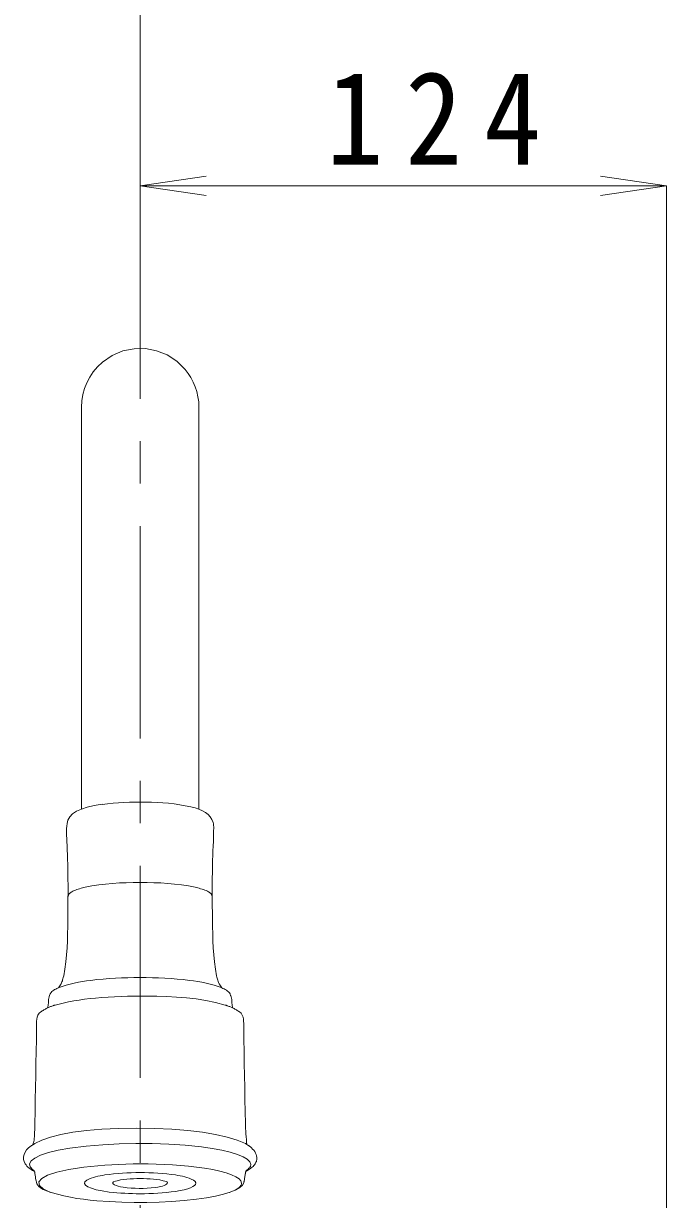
# Model space of a CAD drawing. Units: millimetres, scale not verified. Extents: x -1392 to 1350, y -947 to 991.
# Drawn here: x -656 to -504.5, y 152.6 to 429.7 of the extents above; entities that cross this region are included whole.
import ezdxf

# ---------------------------------------------------------------- set-up
doc = ezdxf.new("R2010")
doc.units = ezdxf.units.MM
doc.header["$LTSCALE"] = 10
doc.linetypes.add('CHAIN1', pattern=[8, 5, -1, 1, -1])
for name, color, linetype, lineweight in [('0-0_0', 7, 'Continuous', 5), ('0-1_レイヤー_1', 7, 'CHAIN1', 5), ('0-3', 7, 'Continuous', 5)]:
    doc.layers.add(name, color=color, linetype=linetype, lineweight=lineweight)
doc.styles.add('ＭＳ ゴシック', font='')
doc.styles.get('ＭＳ ゴシック').set_extended_font_data('MS Gothic')

msp = doc.modelspace()

# ---------------------------------------------------------------- linework, layer by layer
at = {"layer": '0-0_0'}
msp.add_line((-642.4, 339.26), (-642.4, 244.55), dxfattribs=at)
for points in [[(-617.93, 348.15), (-619.94, 350.11), (-622.22, 351.58), (-624.71, 352.57), (-627.32, 353.06), (-629.98, 353.04), (-632.61, 352.51), (-635.12, 351.46), (-637.44, 349.89), (-638.59, 348.81), (-639.59, 347.63), (-640.44, 346.37), (-641.14, 345.04), (-641.69, 343.65), (-642.08, 342.22), (-642.32, 340.75), (-642.4, 339.27)], [(-614.71, 244.55), (-614.71, 339.26), (-614.76, 340.52), (-614.93, 341.74), (-615.2, 342.93), (-615.57, 344.08), (-616.03, 345.18), (-616.58, 346.23), (-617.22, 347.22), (-617.93, 348.15)], [(-645.79, 241.18), (-645.58, 242), (-645.14, 242.75), (-644.46, 243.44), (-643.56, 244.06), (-642.41, 244.6)], [(-642.41, 244.6), (-641.02, 245.06), (-639.39, 245.43), (-637.52, 245.72)], [(-637.52, 245.69), (-636.24, 245.84), (-634.95, 245.96), (-633.66, 246.06), (-632.37, 246.14), (-631.09, 246.2), (-629.79, 246.23), (-628.5, 246.24), (-627.21, 246.23), (-625.87, 246.2), (-624.53, 246.14), (-623.2, 246.05), (-621.87, 245.94), (-620.55, 245.79), (-619.22, 245.61), (-617.91, 245.38), (-616.59, 245.12)], [(-616.59, 245.12), (-615.61, 244.88), (-614.7, 244.58), (-613.88, 244.21), (-613.16, 243.79), (-612.53, 243.29), (-612.02, 242.74), (-611.63, 242.13), (-611.36, 241.46), (-611.33, 241.34), (-611.3, 241.21), (-611.27, 241.08), (-611.25, 240.94), (-611.24, 240.8), (-611.23, 240.65), (-611.22, 240.5), (-611.22, 240.35), (-611.24, 239.23), (-611.27, 238.11), (-611.3, 236.99), (-611.35, 235.88), (-611.39, 234.76), (-611.43, 233.64), (-611.47, 232.52), (-611.5, 231.4), (-611.53, 229.8), (-611.55, 228.19), (-611.56, 226.59), (-611.56, 224.99), (-611.56, 223.38), (-611.55, 221.78), (-611.53, 220.17), (-611.52, 218.57), (-611.5, 216.9), (-611.46, 215.23), (-611.41, 213.56), (-611.32, 211.89), (-611.2, 210.22), (-611.04, 208.56), (-610.82, 206.9)], [(-645.71, 234.16), (-645.72, 234.57), (-645.75, 235.39), (-645.77, 235.8), (-645.78, 236.21), (-645.8, 236.62), (-645.82, 237.19), (-645.85, 237.75), (-645.87, 238.32), (-645.88, 238.89), (-645.89, 239.45), (-645.88, 240.02), (-645.85, 240.58), (-645.79, 241.15)], [(-647.81, 202.48), (-647.75, 202.55), (-647.7, 202.62), (-647.64, 202.7), (-647.59, 202.78), (-647.53, 202.85), (-647.48, 202.93), (-647.43, 203), (-647.37, 203.08), (-647.2, 203.41), (-647.07, 203.68), (-646.97, 203.92), (-646.89, 204.13), (-646.82, 204.35), (-646.75, 204.6), (-646.67, 204.89), (-646.57, 205.26), (-646.29, 206.9), (-646.07, 208.56), (-645.91, 210.22), (-645.78, 211.89), (-645.7, 213.56), (-645.65, 215.23), (-645.61, 216.9), (-645.6, 218.57), (-645.58, 220.17), (-645.57, 221.78), (-645.56, 223.38), (-645.55, 224.99), (-645.55, 226.59), (-645.56, 228.19), (-645.58, 229.8), (-645.61, 231.4), (-645.62, 231.64), (-645.63, 231.89), (-645.64, 232.37), (-645.65, 232.61), (-645.68, 233.34), (-645.7, 233.75), (-645.71, 234.16)], [(-642.48, 225.93), (-642.15, 226.01), (-641.83, 226.09), (-641.51, 226.17), (-639.91, 226.49), (-638.31, 226.74), (-636.69, 226.93), (-635.06, 227.07), (-633.44, 227.17), (-631.81, 227.24), (-630.18, 227.29), (-628.55, 227.31), (-626.93, 227.29), (-625.3, 227.24), (-623.67, 227.17), (-622.04, 227.07), (-620.42, 226.93), (-618.8, 226.74), (-617.19, 226.49), (-615.6, 226.17), (-615.29, 226.09), (-614.96, 226.01), (-614.62, 225.93), (-614.29, 225.83), (-613.95, 225.73), (-613.62, 225.62), (-613.31, 225.5), (-613, 225.38), (-612.84, 225.3), (-612.67, 225.22), (-612.48, 225.12), (-612.3, 225.01), (-612.12, 224.89), (-611.96, 224.76), (-611.82, 224.63), (-611.7, 224.48), (-611.67, 224.36), (-611.65, 224.3), (-611.62, 224.19), (-611.6, 224.13)], [(-642.48, 225.93), (-642.82, 225.83), (-643.15, 225.73), (-643.48, 225.62), (-643.8, 225.5), (-644.1, 225.38), (-644.27, 225.3), (-644.44, 225.22), (-644.63, 225.12), (-644.81, 225.01), (-644.98, 224.89), (-645.15, 224.76), (-645.29, 224.63), (-645.41, 224.48), (-645.42, 224.42), (-645.47, 224.24), (-645.49, 224.19), (-645.51, 224.13), (-645.52, 224.07), (-645.54, 224.01)], [(-611.6, 224.13), (-611.59, 224.07), (-611.57, 224.01)], [(-610.82, 206.9), (-610.54, 205.26), (-610.49, 204.98), (-610.43, 204.73), (-610.36, 204.49), (-610.28, 204.25), (-610.19, 204), (-610.07, 203.73), (-609.92, 203.42), (-609.73, 203.08), (-609.68, 203), (-609.63, 202.93), (-609.57, 202.85), (-609.52, 202.78), (-609.46, 202.7), (-609.41, 202.62), (-609.36, 202.55), (-609.3, 202.48)], [(-609.22, 202.44), (-610.15, 202.78), (-611.1, 203.08), (-612.05, 203.34), (-613.02, 203.57), (-613.99, 203.77), (-614.96, 203.95), (-615.95, 204.1), (-616.93, 204.23), (-618.38, 204.4), (-619.83, 204.54), (-621.28, 204.65), (-622.73, 204.74), (-624.19, 204.81), (-625.64, 204.86), (-627.1, 204.89), (-628.55, 204.91), (-630.01, 204.89), (-631.47, 204.86), (-632.92, 204.81), (-634.38, 204.74), (-635.83, 204.65), (-637.28, 204.54), (-638.73, 204.4), (-640.18, 204.23), (-641.17, 204.1), (-642.15, 203.95), (-643.12, 203.77), (-644.09, 203.57), (-645.05, 203.34), (-646.01, 203.08), (-646.95, 202.78), (-647.89, 202.44), (-648.18, 202.31), (-648.45, 202.19), (-648.7, 202.06), (-648.93, 201.92), (-649.15, 201.76), (-649.35, 201.58), (-649.55, 201.35)], [(-609.3, 202.47), (-609.03, 202.35), (-608.76, 202.21), (-608.48, 202.06), (-608.22, 201.9), (-607.97, 201.72), (-607.74, 201.53), (-607.53, 201.32), (-607.36, 201.09), (-607.32, 200.95), (-607.23, 200.68), (-607.18, 200.55), (-607.14, 200.41), (-607.1, 200.28), (-607.05, 200.14), (-607.01, 200.01), (-606.98, 199.7), (-606.96, 199.41), (-606.94, 199.13), (-606.93, 198.85), (-606.9, 198.57), (-606.86, 198.3), (-606.79, 198.02), (-606.69, 197.74)], [(-649.55, 201.35), (-649.75, 201.09), (-649.88, 200.68), (-649.97, 200.41), (-650.01, 200.28), (-650.05, 200.14), (-650.1, 200.01), (-650.13, 199.7), (-650.15, 199.41), (-650.17, 199.13), (-650.18, 198.85), (-650.21, 198.57), (-650.25, 198.3), (-650.32, 198.02), (-650.42, 197.73)], [(-606.77, 197.77), (-606.94, 197.83), (-607.11, 197.9), (-607.28, 197.97), (-607.44, 198.04), (-607.61, 198.1), (-607.78, 198.17), (-607.95, 198.24), (-608.02, 198.26), (-608.09, 198.28), (-608.15, 198.3), (-608.22, 198.33), (-608.29, 198.35), (-608.43, 198.39), (-608.5, 198.42), (-610.8, 199.02), (-613.09, 199.49), (-615.37, 199.85), (-617.66, 200.11), (-619.96, 200.29), (-622.28, 200.41), (-624.62, 200.48), (-627, 200.52), (-628.51, 200.53), (-630.02, 200.52), (-631.54, 200.5), (-633.05, 200.45), (-634.56, 200.38), (-636.07, 200.29), (-637.58, 200.19), (-639.09, 200.05), (-640.37, 199.92), (-641.64, 199.77), (-642.91, 199.59), (-644.17, 199.38), (-645.43, 199.15), (-646.68, 198.88), (-647.92, 198.58), (-649.16, 198.24), (-649.33, 198.17)], [(-649.33, 198.17), (-649.5, 198.1), (-649.66, 198.04), (-649.83, 197.97), (-650, 197.9), (-650.17, 197.83), (-650.34, 197.77), (-650.51, 197.7), (-650.69, 197.59), (-650.87, 197.48), (-651.06, 197.37), (-651.24, 197.26), (-651.43, 197.15), (-651.62, 197.04), (-651.8, 196.93), (-651.99, 196.82), (-652.36, 196.47), (-652.63, 196.06), (-652.8, 195.59), (-652.9, 195.1), (-652.95, 194.59), (-652.96, 194.07), (-652.96, 193.57), (-652.96, 193.09), (-653.01, 190.27), (-653.06, 187.44), (-653.11, 184.62), (-653.16, 181.79), (-653.21, 178.97), (-653.26, 176.14), (-653.31, 173.32), (-653.36, 170.49), (-653.37, 169.99), (-653.38, 169.48), (-653.4, 168.98), (-653.43, 168.48), (-653.45, 167.98), (-653.48, 167.48), (-653.52, 166.98), (-653.55, 166.48)], [(-649.16, 198.24), (-649.09, 198.26), (-649.02, 198.28), (-648.95, 198.3), (-648.89, 198.33), (-648.82, 198.35), (-648.75, 198.37), (-648.68, 198.39), (-648.61, 198.42)], [(-603.42, 165.59), (-603.46, 166.13), (-603.51, 166.73), (-603.56, 167.37), (-603.61, 168.04), (-603.66, 168.7), (-603.7, 169.34), (-603.73, 169.95), (-603.75, 170.49), (-603.8, 173.32), (-603.85, 176.14), (-603.9, 178.97), (-603.95, 181.79), (-604, 184.62), (-604.05, 187.44), (-604.1, 190.27), (-604.15, 193.09), (-604.15, 193.57), (-604.14, 194.07), (-604.16, 194.59), (-604.2, 195.1), (-604.31, 195.59), (-604.48, 196.06), (-604.75, 196.47), (-605.13, 196.82), (-605.31, 196.93), (-605.5, 197.04), (-605.68, 197.15), (-605.87, 197.26), (-606.05, 197.37), (-606.23, 197.48), (-606.42, 197.59), (-606.6, 197.7), (-606.77, 197.77)], [(-653.91, 165.44), (-653.69, 165.59), (-653.57, 165.66), (-653.46, 165.73), (-653.35, 165.81), (-651.74, 166.6), (-649.71, 167.31), (-647.25, 167.93), (-644.4, 168.45), (-641.17, 168.86), (-637.57, 169.17), (-633.64, 169.36), (-629.38, 169.42), (-625.09, 169.36), (-621.06, 169.17), (-617.31, 168.87), (-613.87, 168.46), (-610.77, 167.94), (-608.03, 167.32), (-605.69, 166.61), (-603.76, 165.81), (-603.42, 165.59), (-603.19, 165.44), (-603.04, 165.35), (-602.94, 165.28), (-602.85, 165.22), (-602.74, 165.13), (-602.58, 164.99), (-602.34, 164.79)], [(-653.55, 166.48), (-653.59, 166.31), (-653.63, 166.16), (-653.67, 166.03), (-653.7, 165.92), (-653.74, 165.82), (-653.78, 165.72), (-653.83, 165.61), (-653.88, 165.5)], [(-653.63, 159.31), (-653.93, 159.47), (-654.22, 159.64), (-654.49, 159.83), (-654.76, 160.03), (-655, 160.25), (-655.23, 160.49), (-655.45, 160.75), (-655.65, 161.03), (-655.91, 161.53), (-656.04, 162.06), (-656.04, 162.62), (-655.91, 163.19), (-655.67, 163.75), (-655.31, 164.28), (-654.83, 164.78), (-654.26, 165.23), (-654.14, 165.3), (-653.91, 165.44)], [(-651.04, 154.82), (-651.42, 154.98), (-651.78, 155.17), (-652.12, 155.42), (-652.42, 155.69), (-652.67, 155.99), (-652.87, 156.32), (-653.01, 156.65), (-653.09, 156.99), (-653.12, 157.2), (-653.18, 157.62), (-653.22, 157.83), (-653.25, 158.03), (-653.28, 158.24), (-653.32, 158.45), (-653.35, 158.66), (-653.36, 158.79), (-653.38, 158.91), (-653.4, 159.03), (-653.43, 159.14), (-653.49, 159.26), (-653.56, 159.37), (-653.67, 159.5), (-653.81, 159.63), (-654.46, 160.32), (-654.6, 161.02), (-654.23, 161.71), (-653.37, 162.38), (-652.02, 163.03), (-650.18, 163.64), (-647.87, 164.2), (-645.1, 164.7)], [(-645.1, 164.7), (-641.24, 165.18), (-637.37, 165.52), (-633.48, 165.74), (-629.59, 165.83), (-625.7, 165.8), (-621.82, 165.65), (-617.94, 165.38), (-614.06, 164.99)], [(-614.06, 164.99), (-611.55, 164.62), (-609.29, 164.2), (-607.31, 163.73), (-605.64, 163.22), (-604.29, 162.67), (-603.3, 162.09), (-602.68, 161.48), (-602.48, 160.85), (-602.48, 160.71), (-602.52, 160.56), (-602.58, 160.41), (-602.67, 160.26), (-602.78, 160.1), (-602.93, 159.95), (-603.1, 159.79), (-603.3, 159.63)], [(-602.34, 164.79), (-602.04, 164.5), (-601.77, 164.2), (-601.54, 163.88), (-601.35, 163.55), (-601.2, 163.22), (-601.11, 162.88), (-601.06, 162.53), (-601.06, 162.18), (-601.08, 161.98), (-601.12, 161.78), (-601.17, 161.58), (-601.25, 161.38), (-601.34, 161.19), (-601.46, 160.99), (-601.59, 160.79), (-601.74, 160.6), (-601.95, 160.41), (-602.16, 160.22), (-602.36, 160.05), (-602.57, 159.88), (-602.78, 159.73), (-603, 159.58), (-603.23, 159.44), (-603.48, 159.31)], [(-613.38, 159.97), (-615.27, 160.22), (-617.16, 160.43), (-619.06, 160.6), (-620.95, 160.74), (-622.85, 160.85), (-624.75, 160.92), (-626.65, 160.98), (-628.55, 161), (-630.22, 160.98), (-631.89, 160.94), (-633.55, 160.88), (-635.21, 160.8), (-636.87, 160.69), (-638.53, 160.57), (-640.19, 160.41), (-641.85, 160.24)], [(-641.85, 160.24), (-645.37, 159.69), (-648.22, 159.05), (-650.35, 158.32), (-651.76, 157.55), (-652.41, 156.73), (-652.3, 155.91), (-651.38, 155.09), (-649.65, 154.29)], [(-641.56, 156.77), (-641.11, 157.17), (-640.61, 157.41), (-640.1, 157.62), (-639.58, 157.8), (-639.05, 157.95), (-638.51, 158.08), (-637.96, 158.19), (-637.42, 158.29), (-636.88, 158.38), (-635.84, 158.53), (-634.81, 158.65), (-633.77, 158.74), (-632.73, 158.81), (-631.68, 158.87), (-630.64, 158.91), (-629.6, 158.93), (-628.55, 158.95), (-627.51, 158.93), (-626.47, 158.91), (-625.43, 158.87), (-624.38, 158.81), (-623.34, 158.74), (-622.3, 158.65), (-621.27, 158.53), (-620.23, 158.38), (-619.69, 158.29), (-619.14, 158.19), (-618.6, 158.08), (-618.06, 157.95), (-617.53, 157.8), (-617.01, 157.62), (-616.5, 157.41), (-616, 157.17), (-615.87, 157.09), (-615.76, 157), (-615.67, 156.91), (-615.59, 156.82), (-615.52, 156.73), (-615.48, 156.64)], [(-603.77, 158.66), (-603.8, 158.45), (-603.86, 158.03), (-603.89, 157.83), (-603.93, 157.62), (-603.96, 157.41), (-603.99, 157.2), (-604.02, 156.99), (-604.04, 156.94), (-604.05, 156.88), (-604.06, 156.82), (-604.08, 156.76), (-604.09, 156.71), (-604.11, 156.65), (-604.12, 156.59), (-604.14, 156.54), (-604.4, 155.97), (-605.03, 155.41), (-606.01, 154.87), (-607.3, 154.34), (-608.9, 153.85), (-610.77, 153.39), (-612.9, 152.99), (-615.27, 152.65)], [(-607, 158.43), (-608.26, 158.86), (-609.75, 159.27), (-611.46, 159.64), (-613.38, 159.97)], [(-607, 158.43), (-605.99, 157.96), (-605.25, 157.48)], [(-603.54, 159.37), (-603.62, 159.26), (-603.67, 159.14), (-603.71, 159.03), (-603.73, 158.91), (-603.75, 158.79), (-603.76, 158.66)], [(-603.3, 159.63), (-603.44, 159.5), (-603.54, 159.37)], [(-615.48, 156.64), (-615.45, 156.54), (-615.44, 156.45), (-615.52, 156.17), (-615.75, 155.91), (-616.13, 155.64), (-616.66, 155.39), (-617.33, 155.15), (-618.16, 154.92), (-619.12, 154.71), (-620.23, 154.51), (-621.27, 154.38), (-622.31, 154.26), (-623.35, 154.17), (-624.38, 154.09), (-625.43, 154.03), (-626.47, 153.99), (-627.51, 153.96), (-628.55, 153.94), (-629.47, 153.96), (-630.38, 153.98), (-631.29, 154.01), (-632.2, 154.06), (-633.11, 154.12), (-634.02, 154.19), (-634.93, 154.27), (-635.84, 154.37), (-637.49, 154.62), (-638.89, 154.91), (-640.03, 155.24), (-640.88, 155.59), (-641.43, 155.97), (-641.67, 156.36), (-641.56, 156.77)], [(-634.84, 156.22), (-634.97, 156.4), (-634.98, 156.58), (-634.87, 156.78)], [(-632.56, 155.49), (-633.21, 155.61), (-633.77, 155.74), (-634.23, 155.89), (-634.59, 156.05), (-634.84, 156.22)], [(-634.72, 156.83), (-633.98, 157.04), (-633.22, 157.21), (-632.45, 157.33), (-631.67, 157.41), (-630.89, 157.47), (-630.11, 157.51), (-629.33, 157.53), (-628.55, 157.54), (-627.78, 157.53), (-627, 157.51), (-626.22, 157.47), (-625.44, 157.41), (-624.66, 157.33), (-623.89, 157.21), (-623.13, 157.04), (-622.38, 156.83)], [(-622.24, 156.78), (-622.21, 156.75), (-622.19, 156.72), (-622.17, 156.68), (-622.16, 156.64), (-622.14, 156.61), (-622.14, 156.57), (-622.13, 156.54), (-622.13, 156.5), (-622.18, 156.34), (-622.32, 156.18), (-622.55, 156.03), (-622.87, 155.89), (-623.28, 155.76), (-623.78, 155.63), (-624.37, 155.52), (-625.05, 155.42), (-625.98, 155.33), (-626.92, 155.26), (-627.86, 155.22), (-628.8, 155.22), (-629.75, 155.24), (-630.69, 155.29), (-631.63, 155.37), (-632.56, 155.49)], [(-605.25, 157.48), (-604.79, 156.97), (-604.63, 156.45), (-604.67, 156.18), (-604.79, 155.91), (-605, 155.64), (-605.31, 155.37), (-605.7, 155.09), (-606.19, 154.82), (-606.78, 154.56), (-607.46, 154.29)], [(-615.26, 152.65), (-618.19, 152.35), (-621.13, 152.12), (-624.06, 151.97), (-627.01, 151.89), (-629.95, 151.88), (-632.9, 151.95), (-635.83, 152.1), (-638.77, 152.33), (-640.33, 152.48), (-641.89, 152.65), (-643.45, 152.87), (-645, 153.13), (-646.54, 153.44), (-648.06, 153.83), (-649.56, 154.28), (-651.04, 154.83)]]:
    msp.add_lwpolyline(points, dxfattribs=at)
at = {"layer": '0-1_レイヤー_1'}
for p, q in [((-628.51, 391.41), (-628.51, 719.42)), ((-628.51, 391.25), (-628.51, -161.6))]:
    msp.add_line(p, q, dxfattribs=at)
at = {"layer": '0-3'}
for p, q in [((-628.51, 391.41), (-612.96, 393.73)), ((-504.51, 391.41), (-520.06, 393.73)), ((-628.51, 391.41), (-628.51, 353.06)), ((-628.51, 391.41), (-504.51, 391.41)), ((-628.51, 391.41), (-612.96, 389.1)), ((-504.51, 391.41), (-520.06, 389.1)), ((-504.51, 391.41), (-504.51, 58.81))]:
    msp.add_line(p, q, dxfattribs=at)

# ---------------------------------------------------------------- texts
at = {"layer": '0-3', "insert": (-584.67, 396.41), "char_height": 21.99, "attachment_point": 7, "style": 'ＭＳ ゴシック'}
msp.add_mtext('\\T1.38;\\W0.9;124', dxfattribs=at)

doc.saveas('drawing.dxf')
